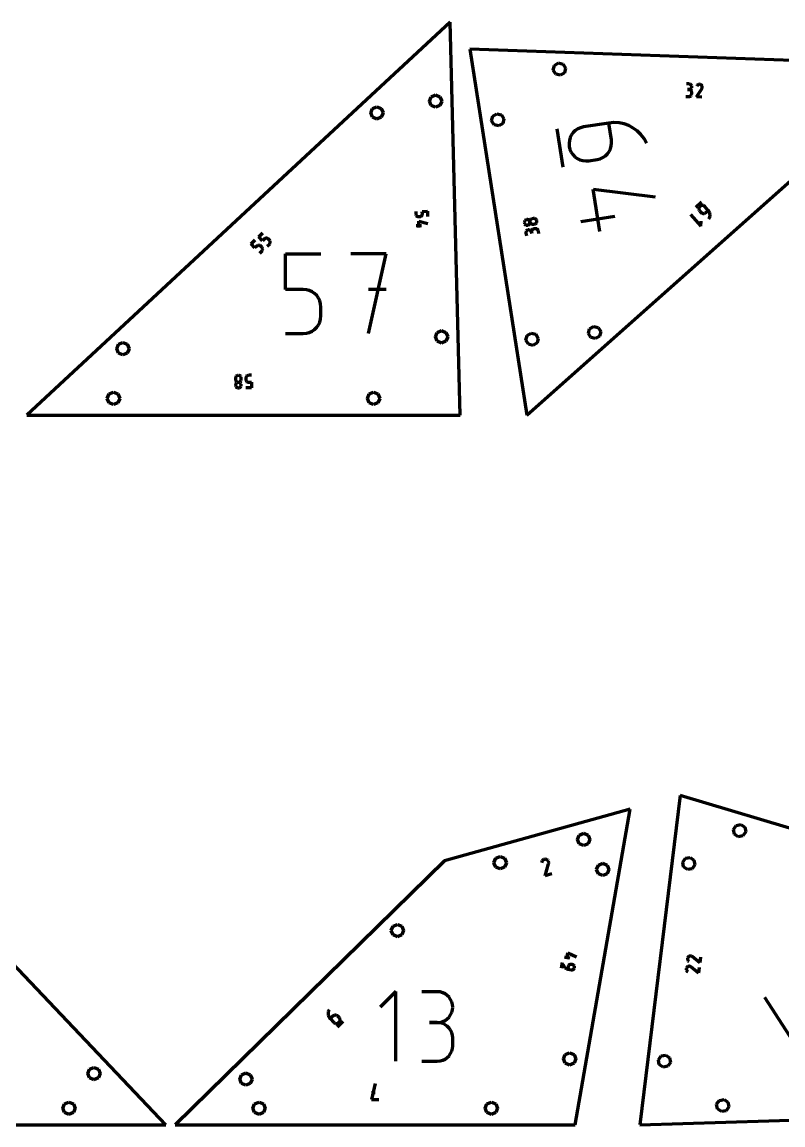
# Model space of a CAD drawing. Header units: inches. Extents: x -100 to 100, y -100 to -26.
# Drawn here: x -59.28 to -49.31, y -63.92 to -49.47 of the extents above; entities that cross this region are included whole.
import ezdxf

# ---------------------------------------------------------------- set-up
doc = ezdxf.new("R2010")
doc.units = ezdxf.units.IN
doc.header["$MEASUREMENT"] = 0
for name, color, linetype, lineweight in [('annotation', 7, 'Continuous', 0), ('boundary', 7, 'Continuous', 0), ('hole', 7, 'Continuous', 0)]:
    doc.layers.add(name, color=color, linetype=linetype, lineweight=lineweight)

msp = doc.modelspace()

# ---------------------------------------------------------------- linework, layer by layer
at = {"layer": 'annotation', "color": 1, "lineweight": 70}
for p, q in [((-50.541657, -50.282063), (-50.578546, -50.280776)), ((-50.535044, -50.28289), (-50.541657, -50.282063)), ((-50.528861, -50.284823), (-50.535044, -50.28289)), ((-50.523209, -50.287755), (-50.528861, -50.284823)), ((-50.518188, -50.291575), (-50.523209, -50.287755)), ((-50.41203, -50.28698), (-50.418161, -50.288397)), ((-50.405728, -50.286616), (-50.41203, -50.28698)), ((-50.399397, -50.287337), (-50.405728, -50.286616)), ((-50.39318, -50.289175), (-50.399397, -50.287337)), ((-50.544231, -50.355839), (-50.562701, -50.355195)), ((-50.562701, -50.355195), (-50.544231, -50.355839)), ((-50.544231, -50.355839), (-50.537576, -50.355475)), ((-50.537617, -50.356666), (-50.544231, -50.355839)), ((-50.544231, -50.355839), (-50.544231, -50.355839)), ((-50.531434, -50.3586), (-50.537617, -50.356666)), ((-50.537576, -50.355475), (-50.531273, -50.353976)), ((-50.525782, -50.361532), (-50.531434, -50.3586)), ((-50.531273, -50.353976), (-50.52543, -50.351442)), ((-50.520761, -50.365352), (-50.525782, -50.361532)), ((-50.52543, -50.351442), (-50.520155, -50.347976)), ((-50.516472, -50.369952), (-50.520761, -50.365352)), ((-50.520155, -50.347976), (-50.515555, -50.343677)), ((-50.51877, -50.435842), (-50.514953, -50.430826)), ((-50.513898, -50.296175), (-50.518188, -50.291575)), ((-50.513013, -50.375222), (-50.516472, -50.369952)), ((-50.515555, -50.343677), (-50.511737, -50.338648)), ((-50.514953, -50.430826), (-50.512026, -50.425185)), ((-50.51044, -50.301445), (-50.513898, -50.296175)), ((-50.510486, -50.381053), (-50.513013, -50.375222)), ((-50.512026, -50.425185), (-50.510096, -50.41902)), ((-50.511737, -50.338648), (-50.50881, -50.332989)), ((-50.508991, -50.387336), (-50.510486, -50.381053)), ((-50.507913, -50.307277), (-50.51044, -50.301445)), ((-50.510096, -50.41902), (-50.509272, -50.412433)), ((-50.509272, -50.412433), (-50.508628, -50.393962)), ((-50.508628, -50.393962), (-50.508991, -50.387336)), ((-50.50881, -50.332989), (-50.506879, -50.326801)), ((-50.508628, -50.393962), (-50.508628, -50.393962)), ((-50.506417, -50.31356), (-50.507913, -50.307277)), ((-50.506879, -50.326801), (-50.506054, -50.320186)), ((-50.506054, -50.320186), (-50.506417, -50.31356)), ((-50.506054, -50.320186), (-50.506054, -50.320186)), ((-50.448251, -50.451449), (-50.37625, -50.344079)), ((-50.438152, -50.303974), (-50.44332, -50.313098)), ((-50.434117, -50.298657), (-50.438152, -50.303974)), ((-50.429346, -50.294268), (-50.434117, -50.298657)), ((-50.423981, -50.290837), (-50.429346, -50.294268)), ((-50.418161, -50.288397), (-50.423981, -50.290837)), ((-50.387216, -50.292161), (-50.39318, -50.289175)), ((-50.38193, -50.296199), (-50.387216, -50.292161)), ((-50.387216, -50.292161), (-50.387216, -50.292161)), ((-50.377559, -50.300976), (-50.38193, -50.296199)), ((-50.374139, -50.306349), (-50.377559, -50.300976)), ((-50.37625, -50.344079), (-50.376165, -50.343981)), ((-50.37625, -50.344079), (-50.37625, -50.344079)), ((-50.376165, -50.343981), (-50.376083, -50.343882)), ((-50.376083, -50.343882), (-50.376005, -50.343781)), ((-50.376005, -50.343781), (-50.375928, -50.343678)), ((-50.375928, -50.343678), (-50.375853, -50.343571)), ((-50.375853, -50.343571), (-50.375779, -50.343459)), ((-50.375779, -50.343459), (-50.375706, -50.343343)), ((-50.375706, -50.343343), (-50.375632, -50.343221)), ((-50.375632, -50.343221), (-50.375559, -50.343091)), ((-50.375559, -50.343091), (-50.372533, -50.337146)), ((-50.375559, -50.343091), (-50.375559, -50.343091)), ((-50.371704, -50.312174), (-50.374139, -50.306349)), ((-50.372533, -50.337146), (-50.37067, -50.330938)), ((-50.370291, -50.31831), (-50.371704, -50.312174)), ((-50.37067, -50.330938), (-50.369935, -50.324612)), ((-50.369935, -50.324612), (-50.370291, -50.31831)), ((-50.584334, -50.446695), (-50.547445, -50.447982)), ((-50.547445, -50.447982), (-50.54079, -50.447618)), ((-50.547445, -50.447982), (-50.547445, -50.447982)), ((-50.54079, -50.447618), (-50.534488, -50.446121)), ((-50.534488, -50.446121), (-50.528645, -50.443591)), ((-50.528645, -50.443591), (-50.52337, -50.440131)), ((-50.52337, -50.440131), (-50.51877, -50.435842)), ((-50.374474, -50.454023), (-50.448251, -50.451449)), ((-51.965404, -50.855468), (-52.001273, -50.871618)), ((-51.926151, -50.84568), (-51.965404, -50.855468)), ((-51.594907, -50.793966), (-51.926151, -50.84568)), ((-51.926151, -50.84568), (-51.926151, -50.84568)), ((-51.52678, -50.78835), (-51.594907, -50.793966)), ((-51.560357, -51.015274), (-51.594907, -50.793966)), ((-51.459824, -50.792548), (-51.52678, -50.78835)), ((-51.394937, -50.80609), (-51.459824, -50.792548)), ((-51.333014, -50.828502), (-51.394937, -50.80609)), ((-51.27495, -50.859313), (-51.333014, -50.828502)), ((-51.221642, -50.898052), (-51.27495, -50.859313)), ((-52.276612, -50.872), (-52.198817, -51.370303)), ((-52.10032, -50.985256), (-52.111332, -51.022283)), ((-52.083279, -50.950947), (-52.10032, -50.985256)), ((-52.060738, -50.920086), (-52.083279, -50.950947)), ((-52.033227, -50.8934), (-52.060738, -50.920086)), ((-52.001273, -50.871618), (-52.033227, -50.8934)), ((-51.173984, -50.944245), (-51.221642, -50.898052)), ((-51.132873, -50.997422), (-51.173984, -50.944245)), ((-51.099204, -51.05711), (-51.132873, -50.997422)), ((-52.111332, -51.022283), (-52.115788, -51.0613)), ((-52.115788, -51.0613), (-52.113158, -51.101578)), ((-52.113158, -51.101578), (-52.113158, -51.101578)), ((-52.113158, -51.101578), (-52.103373, -51.140823)), ((-52.103373, -51.140823), (-52.08723, -51.176669)), ((-51.589981, -51.165996), (-51.573027, -51.131712)), ((-51.573027, -51.131712), (-51.562092, -51.094684)), ((-51.562092, -51.094684), (-51.557695, -51.055632)), ((-51.557695, -51.055632), (-51.560357, -51.015274)), ((-51.099204, -51.05711), (-51.099204, -51.05711)), ((-52.08723, -51.176669), (-52.065453, -51.20859)), ((-52.065453, -51.20859), (-52.038767, -51.236061)), ((-52.038767, -51.236061), (-52.007896, -51.258557)), ((-52.007896, -51.258557), (-51.973565, -51.275554)), ((-51.973565, -51.275554), (-51.936497, -51.286526)), ((-51.936497, -51.286526), (-51.897417, -51.290949)), ((-51.897417, -51.290949), (-51.857049, -51.288296)), ((-51.857049, -51.288296), (-51.746802, -51.271084)), ((-51.746802, -51.271084), (-51.707566, -51.261309)), ((-51.746802, -51.271084), (-51.746802, -51.271084)), ((-51.707566, -51.261309), (-51.671745, -51.245193)), ((-51.671745, -51.245193), (-51.639861, -51.223456)), ((-51.639861, -51.223456), (-51.612432, -51.196818)), ((-51.612432, -51.196818), (-51.589981, -51.165996)), ((-51.712312, -52.215388), (-51.798703, -51.662023)), ((-51.798703, -51.662023), (-50.989154, -51.762019)), ((-50.378818, -51.831935), (-50.454168, -51.898924)), ((-50.3862, -51.875978), (-50.393241, -51.879451)), ((-50.378784, -51.873824), (-50.3862, -51.875978)), ((-50.371173, -51.872977), (-50.378784, -51.873824)), ((-50.363546, -51.873427), (-50.371173, -51.872977)), ((-50.356084, -51.875165), (-50.363546, -51.873427)), ((-50.348965, -51.87818), (-50.356084, -51.875165)), ((-54.122329, -51.953761), (-54.121462, -51.98768)), ((-54.121462, -51.98768), (-54.121462, -51.98768)), ((-54.121462, -51.98768), (-54.120759, -51.993754)), ((-54.120759, -51.993754), (-54.119035, -51.999447)), ((-54.119035, -51.999447), (-54.116387, -52.004666)), ((-54.116387, -52.004666), (-54.112915, -52.009315)), ((-54.112915, -52.009315), (-54.108717, -52.013302)), ((-54.108717, -52.013302), (-54.103892, -52.016531)), ((-54.103892, -52.016531), (-54.098538, -52.018908)), ((-54.098538, -52.018908), (-54.092754, -52.02034)), ((-54.092754, -52.02034), (-54.086638, -52.020732)), ((-54.086638, -52.020732), (-54.069741, -52.0203)), ((-54.069741, -52.0203), (-54.063656, -52.019597)), ((-54.069741, -52.0203), (-54.069741, -52.0203)), ((-54.063656, -52.019597), (-54.05796, -52.017873)), ((-54.05796, -52.017873), (-54.052746, -52.015226)), ((-54.052746, -52.015226), (-54.048105, -52.011756)), ((-54.048105, -52.011756), (-54.044131, -52.007562)), ((-54.044131, -52.007562), (-54.040914, -52.002742)), ((-54.040914, -52.002742), (-54.038548, -51.997395)), ((-54.038548, -51.997395), (-54.037125, -51.991619)), ((-54.037602, -51.951596), (-53.969582, -51.949858)), ((-54.036736, -51.985515), (-54.037602, -51.951596)), ((-54.037125, -51.991619), (-54.036736, -51.985515)), ((-53.969582, -51.949858), (-53.967849, -52.017697)), ((-51.959766, -52.084105), (-51.51715, -52.015004)), ((-50.523212, -51.994032), (-50.389235, -52.144733)), ((-50.414286, -51.911305), (-50.414728, -51.918929)), ((-50.414728, -51.918929), (-50.413871, -51.926539)), ((-50.412555, -51.903847), (-50.414286, -51.911305)), ((-50.413871, -51.926539), (-50.411705, -51.933957)), ((-50.409545, -51.896733), (-50.412555, -51.903847)), ((-50.411705, -51.933957), (-50.40822, -51.941005)), ((-50.405266, -51.890141), (-50.409545, -51.896733)), ((-50.40822, -51.941005), (-50.403407, -51.947504)), ((-50.399727, -51.88425), (-50.405266, -51.890141)), ((-50.403407, -51.947504), (-50.388586, -51.964175)), ((-50.393241, -51.879451), (-50.399727, -51.88425)), ((-50.399727, -51.88425), (-50.399727, -51.88425)), ((-50.388586, -51.964175), (-50.388586, -51.964175)), ((-50.388586, -51.964175), (-50.382698, -51.969713)), ((-50.382698, -51.969713), (-50.376113, -51.973991)), ((-50.376113, -51.973991), (-50.36901, -51.977)), ((-50.36901, -51.977), (-50.361564, -51.978728)), ((-50.361564, -51.978728), (-50.353954, -51.979168)), ((-50.353954, -51.979168), (-50.346356, -51.978309)), ((-50.342369, -51.882462), (-50.348965, -51.87818)), ((-50.346356, -51.978309), (-50.338949, -51.976141)), ((-50.336477, -51.888002), (-50.342369, -51.882462)), ((-50.338949, -51.976141), (-50.331908, -51.972655)), ((-50.291947, -51.93809), (-50.336477, -51.888002)), ((-50.336477, -51.888002), (-50.336477, -51.888002)), ((-50.331908, -51.972655), (-50.325412, -51.967842)), ((-50.325412, -51.967842), (-50.291947, -51.93809)), ((-50.283632, -51.948935), (-50.291947, -51.93809)), ((-50.277094, -51.960645), (-50.283632, -51.948935)), ((-50.272351, -51.973018), (-50.277094, -51.960645)), ((-50.269419, -51.985852), (-50.272351, -51.973018)), ((-50.27167, -52.025108), (-50.269061, -52.012099)), ((-50.268316, -51.998946), (-50.269419, -51.985852)), ((-50.269061, -52.012099), (-50.268316, -51.998946)), ((-54.117615, -52.138269), (-54.049776, -52.136536)), ((-54.083008, -52.162825), (-54.085174, -52.078012)), ((-54.085174, -52.078012), (-53.96552, -52.108848)), ((-52.700849, -52.088536), (-52.701583, -52.094967)), ((-52.701583, -52.094967), (-52.70115, -52.101608)), ((-52.70115, -52.101608), (-52.70115, -52.101608)), ((-52.70115, -52.101608), (-52.699538, -52.108065)), ((-52.699036, -52.082433), (-52.700849, -52.088536)), ((-52.699538, -52.108065), (-52.696879, -52.113967)), ((-52.696231, -52.07678), (-52.699036, -52.082433)), ((-52.696879, -52.113967), (-52.693292, -52.119227)), ((-52.692523, -52.071695), (-52.696231, -52.07678)), ((-52.693292, -52.119227), (-52.688897, -52.123756)), ((-52.688, -52.0673), (-52.692523, -52.071695)), ((-52.688897, -52.123756), (-52.683815, -52.127468)), ((-52.68275, -52.063714), (-52.688, -52.0673)), ((-52.683815, -52.127468), (-52.678168, -52.130275)), ((-52.676861, -52.061057), (-52.68275, -52.063714)), ((-52.678168, -52.130275), (-52.672075, -52.132091)), ((-52.670422, -52.059449), (-52.676861, -52.061057)), ((-52.672075, -52.132091), (-52.665656, -52.132827)), ((-52.663769, -52.059013), (-52.670422, -52.059449)), ((-52.670422, -52.059449), (-52.670422, -52.059449)), ((-52.665656, -52.132827), (-52.659034, -52.132395)), ((-52.657326, -52.059746), (-52.663769, -52.059013)), ((-52.659034, -52.132395), (-52.652564, -52.130782)), ((-52.659034, -52.132395), (-52.659034, -52.132395)), ((-52.651215, -52.06156), (-52.657326, -52.059746)), ((-52.652564, -52.130782), (-52.646652, -52.128121)), ((-52.645554, -52.064366), (-52.651215, -52.06156)), ((-52.646652, -52.128121), (-52.641384, -52.12453)), ((-52.640464, -52.068078), (-52.645554, -52.064366)), ((-52.641384, -52.12453), (-52.636848, -52.120132)), ((-52.636064, -52.072607), (-52.640464, -52.068078)), ((-52.636848, -52.120132), (-52.633132, -52.115046)), ((-52.632474, -52.077865), (-52.636064, -52.072607)), ((-52.633132, -52.115046), (-52.630322, -52.109391)), ((-52.629814, -52.083766), (-52.632474, -52.077865)), ((-52.630322, -52.109391), (-52.628505, -52.103288)), ((-52.628203, -52.09022), (-52.629814, -52.083766)), ((-52.627903, -52.077147), (-52.628637, -52.083579)), ((-52.628637, -52.083579), (-52.628203, -52.09022)), ((-52.628505, -52.103288), (-52.62777, -52.096858)), ((-52.628203, -52.09022), (-52.628203, -52.09022)), ((-52.628203, -52.09022), (-52.626592, -52.096677)), ((-52.62777, -52.096858), (-52.628203, -52.09022)), ((-52.628203, -52.09022), (-52.628203, -52.09022)), ((-52.626088, -52.071045), (-52.627903, -52.077147)), ((-52.626592, -52.096677), (-52.623931, -52.102579)), ((-52.623279, -52.065391), (-52.626088, -52.071045)), ((-52.623931, -52.102579), (-52.620341, -52.107838)), ((-52.619564, -52.060305), (-52.623279, -52.065391)), ((-52.620341, -52.107838), (-52.615942, -52.112366)), ((-52.61503, -52.055908), (-52.619564, -52.060305)), ((-52.615942, -52.112366), (-52.610853, -52.116077)), ((-52.609764, -52.052319), (-52.61503, -52.055908)), ((-52.610853, -52.116077), (-52.605194, -52.118883)), ((-52.603852, -52.049659), (-52.609764, -52.052319)), ((-52.605194, -52.118883), (-52.599084, -52.120696)), ((-52.597383, -52.048046), (-52.603852, -52.049659)), ((-52.599084, -52.120696), (-52.592645, -52.121428)), ((-52.579213, -52.045209), (-52.597383, -52.048046)), ((-52.597383, -52.048046), (-52.597383, -52.048046)), ((-52.592645, -52.121428), (-52.585994, -52.120993)), ((-52.585994, -52.120993), (-52.567824, -52.118156)), ((-52.572563, -52.044774), (-52.579213, -52.045209)), ((-52.56613, -52.045509), (-52.572563, -52.044774)), ((-52.567824, -52.118156), (-52.561358, -52.116543)), ((-52.567824, -52.118156), (-52.567824, -52.118156)), ((-52.560033, -52.047324), (-52.56613, -52.045509)), ((-52.561358, -52.116543), (-52.555456, -52.113883)), ((-52.554388, -52.050133), (-52.560033, -52.047324)), ((-52.555456, -52.113883), (-52.550202, -52.110295)), ((-52.549315, -52.053848), (-52.554388, -52.050133)), ((-52.550202, -52.110295), (-52.545682, -52.105899)), ((-52.544931, -52.058379), (-52.549315, -52.053848)), ((-52.545682, -52.105899), (-52.541983, -52.100815)), ((-52.541355, -52.06364), (-52.544931, -52.058379)), ((-52.541983, -52.100815), (-52.539189, -52.095163)), ((-52.538704, -52.069542), (-52.541355, -52.06364)), ((-52.539189, -52.095163), (-52.537386, -52.089063)), ((-52.537097, -52.075996), (-52.538704, -52.069542)), ((-52.537386, -52.089063), (-52.53666, -52.082634)), ((-52.53666, -52.082634), (-52.537097, -52.075996)), ((-52.537097, -52.075996), (-52.537097, -52.075996)), ((-50.389235, -52.144733), (-50.385525, -52.081436)), ((-50.282553, -52.04989), (-50.276162, -52.037772)), ((-50.282553, -52.04989), (-50.282553, -52.04989)), ((-50.276162, -52.037772), (-50.27167, -52.025108)), ((-56.180631, -52.284131), (-56.126525, -52.233896)), ((-56.130262, -52.338382), (-56.180631, -52.284131)), ((-56.097948, -52.309189), (-56.103209, -52.313265)), ((-56.092211, -52.306194), (-56.097948, -52.309189)), ((-56.086146, -52.304277), (-56.092211, -52.306194)), ((-56.079898, -52.303433), (-56.086146, -52.304277)), ((-56.073615, -52.303657), (-56.079898, -52.303433)), ((-56.067444, -52.304947), (-56.073615, -52.303657)), ((-56.061532, -52.307297), (-56.067444, -52.304947)), ((-56.056027, -52.310703), (-56.061532, -52.307297)), ((-56.051074, -52.315162), (-56.056027, -52.310703)), ((-52.679858, -52.223061), (-52.680591, -52.229498)), ((-52.680591, -52.229498), (-52.680156, -52.23615)), ((-52.680156, -52.23615), (-52.674461, -52.272623)), ((-52.678044, -52.216956), (-52.679858, -52.223061)), ((-52.675239, -52.211304), (-52.678044, -52.216956)), ((-52.671531, -52.206223), (-52.675239, -52.211304)), ((-52.667007, -52.201833), (-52.671531, -52.206223)), ((-52.661756, -52.198251), (-52.667007, -52.201833)), ((-52.655867, -52.195597), (-52.661756, -52.198251)), ((-52.649428, -52.19399), (-52.655867, -52.195597)), ((-52.642775, -52.193553), (-52.649428, -52.19399)), ((-52.649428, -52.19399), (-52.649428, -52.19399)), ((-52.636333, -52.194282), (-52.642775, -52.193553)), ((-52.630223, -52.19609), (-52.636333, -52.194282)), ((-52.624563, -52.198891), (-52.630223, -52.19609)), ((-52.619473, -52.202598), (-52.624563, -52.198891)), ((-52.615074, -52.207125), (-52.619473, -52.202598)), ((-52.611483, -52.212386), (-52.615074, -52.207125)), ((-52.608822, -52.218294), (-52.611483, -52.212386)), ((-52.607209, -52.224761), (-52.608822, -52.218294)), ((-52.606911, -52.211672), (-52.607644, -52.21811)), ((-52.607644, -52.21811), (-52.607209, -52.224761)), ((-52.607209, -52.224761), (-52.604358, -52.243024)), ((-52.604358, -52.243024), (-52.607209, -52.224761)), ((-52.607209, -52.224761), (-52.607209, -52.224761)), ((-52.605098, -52.205568), (-52.606911, -52.211672)), ((-52.602293, -52.199916), (-52.605098, -52.205568)), ((-52.598584, -52.194835), (-52.602293, -52.199916)), ((-52.59406, -52.190444), (-52.598584, -52.194835)), ((-52.58881, -52.186862), (-52.59406, -52.190444)), ((-52.582921, -52.184209), (-52.58881, -52.186862)), ((-52.576481, -52.182602), (-52.582921, -52.184209)), ((-52.558219, -52.179751), (-52.576481, -52.182602)), ((-52.576481, -52.182602), (-52.576481, -52.182602)), ((-52.551594, -52.179318), (-52.558219, -52.179751)), ((-52.545174, -52.18005), (-52.551594, -52.179318)), ((-52.539081, -52.181861), (-52.545174, -52.18005)), ((-52.533435, -52.184664), (-52.539081, -52.181861)), ((-52.528355, -52.188373), (-52.533435, -52.184664)), ((-52.523962, -52.192901), (-52.528355, -52.188373)), ((-52.520375, -52.198162), (-52.523962, -52.192901)), ((-52.517715, -52.20407), (-52.520375, -52.198162)), ((-52.516103, -52.210538), (-52.517715, -52.20407)), ((-52.510409, -52.247011), (-52.516103, -52.210538)), ((-52.516103, -52.210538), (-52.516103, -52.210538)), ((-56.280421, -52.376781), (-56.226315, -52.326546)), ((-56.230052, -52.431032), (-56.280421, -52.376781)), ((-56.202999, -52.405914), (-56.230052, -52.431032)), ((-56.197739, -52.401839), (-56.202999, -52.405914)), ((-56.192002, -52.398844), (-56.197739, -52.401839)), ((-56.185936, -52.396927), (-56.192002, -52.398844)), ((-56.179688, -52.396083), (-56.185936, -52.396927)), ((-56.173406, -52.396307), (-56.179688, -52.396083)), ((-56.167235, -52.397597), (-56.173406, -52.396307)), ((-56.161323, -52.399947), (-56.167235, -52.397597)), ((-56.155817, -52.403353), (-56.161323, -52.399947)), ((-56.150865, -52.407812), (-56.155817, -52.403353)), ((-56.138352, -52.421289), (-56.150865, -52.407812)), ((-56.150865, -52.407812), (-56.150865, -52.407812)), ((-56.134271, -52.426561), (-56.138352, -52.421289)), ((-56.131276, -52.432311), (-56.134271, -52.426561)), ((-56.129363, -52.438391), (-56.131276, -52.432311)), ((-56.103209, -52.313265), (-56.130262, -52.338382)), ((-56.130052, -52.457125), (-56.128757, -52.450946)), ((-56.128526, -52.444652), (-56.129363, -52.438391)), ((-56.128757, -52.450946), (-56.128526, -52.444652)), ((-56.067522, -52.405957), (-56.040469, -52.38084)), ((-56.038562, -52.328639), (-56.051074, -52.315162)), ((-56.051074, -52.315162), (-56.051074, -52.315162)), ((-56.040469, -52.38084), (-56.036019, -52.375895)), ((-56.040469, -52.38084), (-56.040469, -52.38084)), ((-56.03448, -52.333911), (-56.038562, -52.328639)), ((-56.036019, -52.375895), (-56.032615, -52.370391)), ((-56.031486, -52.339661), (-56.03448, -52.333911)), ((-56.032615, -52.370391), (-56.030262, -52.364475)), ((-56.029573, -52.345741), (-56.031486, -52.339661)), ((-56.030262, -52.364475), (-56.028967, -52.358296)), ((-56.028735, -52.352002), (-56.029573, -52.345741)), ((-56.028967, -52.358296), (-56.028735, -52.352002)), ((-56.167313, -52.498607), (-56.14026, -52.47349)), ((-56.14026, -52.47349), (-56.13581, -52.468545)), ((-56.14026, -52.47349), (-56.14026, -52.47349)), ((-56.13581, -52.468545), (-56.132405, -52.463041)), ((-56.132405, -52.463041), (-56.130052, -52.457125)), ((-55.829793, -52.97393), (-55.829793, -52.509304)), ((-55.829793, -52.509304), (-55.366411, -52.509304)), ((-54.511212, -52.509304), (-54.975183, -52.509304)), ((-54.743165, -53.552666), (-54.511212, -52.509304)), ((-55.598102, -52.97393), (-55.829793, -52.97393)), ((-55.556501, -52.977648), (-55.598102, -52.97393)), ((-55.517328, -52.988373), (-55.556501, -52.977648)), ((-55.48124, -53.005458), (-55.517328, -52.988373)), ((-55.448898, -53.028255), (-55.48124, -53.005458)), ((-55.420959, -53.056118), (-55.448898, -53.028255)), ((-54.511212, -52.97393), (-54.743165, -52.97393)), ((-55.398082, -53.0884), (-55.420959, -53.056118)), ((-55.380926, -53.124454), (-55.398082, -53.0884)), ((-55.37015, -53.163635), (-55.380926, -53.124454)), ((-55.366411, -53.205294), (-55.37015, -53.163635)), ((-55.370152, -53.362393), (-55.366411, -53.320714)), ((-55.366411, -53.320714), (-55.366411, -53.205294)), ((-55.366411, -53.205294), (-55.366411, -53.205294)), ((-55.420981, -53.470135), (-55.398097, -53.43776)), ((-55.398097, -53.43776), (-55.380934, -53.401627)), ((-55.380934, -53.401627), (-55.370152, -53.362393)), ((-55.829793, -53.552666), (-55.598102, -53.552666)), ((-55.598102, -53.552666), (-55.556518, -53.548928)), ((-55.598102, -53.552666), (-55.598102, -53.552666)), ((-55.556518, -53.548928), (-55.517354, -53.538149)), ((-55.517354, -53.538149), (-55.481269, -53.520986)), ((-55.481269, -53.520986), (-55.448925, -53.498096)), ((-55.448925, -53.498096), (-55.420981, -53.470135)), ((-56.483183, -54.129684), (-56.483779, -54.136322)), ((-56.483779, -54.136322), (-56.483779, -54.154712)), ((-56.483779, -54.154712), (-56.483779, -54.154712)), ((-56.483779, -54.154712), (-56.483184, -54.161353)), ((-56.483184, -54.161353), (-56.481467, -54.167604)), ((-56.481465, -54.123442), (-56.483183, -54.129684)), ((-56.481467, -54.167604), (-56.478733, -54.173361)), ((-56.478731, -54.117697), (-56.481465, -54.123442)), ((-56.478733, -54.173361), (-56.475088, -54.178519)), ((-56.475085, -54.112554), (-56.478731, -54.117697)), ((-56.475088, -54.178519), (-56.470637, -54.182974)), ((-56.470633, -54.108115), (-56.475085, -54.112554)), ((-56.470637, -54.182974), (-56.465484, -54.186621)), ((-56.465479, -54.104482), (-56.470633, -54.108115)), ((-56.465484, -54.186621), (-56.459734, -54.189356)), ((-56.45973, -54.10176), (-56.465479, -54.104482)), ((-56.459734, -54.189356), (-56.453492, -54.191073)), ((-56.45349, -54.100051), (-56.45973, -54.10176)), ((-56.446864, -54.099459), (-56.45349, -54.100051)), ((-56.440239, -54.100051), (-56.446864, -54.099459)), ((-56.446864, -54.099459), (-56.446864, -54.099459)), ((-56.433999, -54.10176), (-56.440239, -54.100051)), ((-56.440236, -54.191073), (-56.433994, -54.189354)), ((-56.428249, -54.104482), (-56.433999, -54.10176)), ((-56.433994, -54.189354), (-56.428245, -54.186619)), ((-56.423096, -54.108115), (-56.428249, -54.104482)), ((-56.428245, -54.186619), (-56.423092, -54.182971)), ((-56.418643, -54.112554), (-56.423096, -54.108115)), ((-56.423092, -54.182971), (-56.41864, -54.178515)), ((-56.414997, -54.117697), (-56.418643, -54.112554)), ((-56.41864, -54.178515), (-56.414995, -54.173356)), ((-56.412263, -54.123442), (-56.414997, -54.117697)), ((-56.414995, -54.173356), (-56.412262, -54.167599)), ((-56.410545, -54.129684), (-56.412263, -54.123442)), ((-56.412262, -54.167599), (-56.410545, -54.16135)), ((-56.409949, -54.136322), (-56.410545, -54.129684)), ((-56.410545, -54.16135), (-56.409949, -54.154712)), ((-56.409949, -54.136322), (-56.409949, -54.136322)), ((-56.409949, -54.154712), (-56.409949, -54.136322)), ((-56.347014, -54.12978), (-56.34761, -54.136421)), ((-56.34761, -54.136421), (-56.34761, -54.154811)), ((-56.34761, -54.154811), (-56.34761, -54.154811)), ((-56.34761, -54.154811), (-56.347014, -54.161448)), ((-56.345296, -54.123529), (-56.347014, -54.12978)), ((-56.347014, -54.161448), (-56.345297, -54.167691)), ((-56.345297, -54.167691), (-56.342564, -54.173435)), ((-56.342561, -54.117772), (-56.345296, -54.123529)), ((-56.342564, -54.173435), (-56.338919, -54.178579)), ((-56.338915, -54.112614), (-56.342561, -54.117772)), ((-56.338919, -54.178579), (-56.334467, -54.183018)), ((-56.334463, -54.108159), (-56.338915, -54.112614)), ((-56.334467, -54.183018), (-56.329314, -54.186651)), ((-56.329309, -54.104512), (-56.334463, -54.108159)), ((-56.329314, -54.186651), (-56.323564, -54.189373)), ((-56.32356, -54.101777), (-56.329309, -54.104512)), ((-56.323564, -54.189373), (-56.317323, -54.191081)), ((-56.31732, -54.10006), (-56.32356, -54.101777)), ((-56.310695, -54.099464), (-56.31732, -54.10006)), ((-56.273779, -54.099464), (-56.310695, -54.099464)), ((-56.310695, -54.099464), (-56.310695, -54.099464)), ((-56.483183, -54.221995), (-56.483779, -54.228636)), ((-56.483779, -54.228636), (-56.483779, -54.228636)), ((-56.483779, -54.228636), (-56.483184, -54.235246)), ((-56.483184, -54.235246), (-56.481467, -54.241474)), ((-56.481465, -54.215743), (-56.483183, -54.221995)), ((-56.481467, -54.241474), (-56.478733, -54.247214)), ((-56.478731, -54.209984), (-56.481465, -54.215743)), ((-56.478733, -54.247214), (-56.475088, -54.252361)), ((-56.475085, -54.204824), (-56.478731, -54.209984)), ((-56.475088, -54.252361), (-56.470637, -54.256809)), ((-56.470633, -54.200368), (-56.475085, -54.204824)), ((-56.470637, -54.256809), (-56.465484, -54.260453)), ((-56.465479, -54.196719), (-56.470633, -54.200368)), ((-56.465484, -54.260453), (-56.459734, -54.263186)), ((-56.45973, -54.193983), (-56.465479, -54.196719)), ((-56.459734, -54.263186), (-56.453492, -54.264903)), ((-56.45349, -54.192265), (-56.45973, -54.193983)), ((-56.453492, -54.191073), (-56.446864, -54.191669)), ((-56.453492, -54.264903), (-56.446864, -54.265499)), ((-56.446864, -54.191669), (-56.45349, -54.192265)), ((-56.446864, -54.191669), (-56.440236, -54.191073)), ((-56.446864, -54.191669), (-56.446864, -54.191669)), ((-56.440239, -54.192265), (-56.446864, -54.191669)), ((-56.446864, -54.191669), (-56.446864, -54.191669)), ((-56.446864, -54.265499), (-56.440236, -54.264903)), ((-56.446864, -54.265499), (-56.446864, -54.265499)), ((-56.433999, -54.193983), (-56.440239, -54.192265)), ((-56.440236, -54.264903), (-56.433994, -54.263186)), ((-56.428249, -54.196719), (-56.433999, -54.193983)), ((-56.433994, -54.263186), (-56.428245, -54.260453)), ((-56.423096, -54.200368), (-56.428249, -54.196719)), ((-56.428245, -54.260453), (-56.423092, -54.256809)), ((-56.418643, -54.204824), (-56.423096, -54.200368)), ((-56.423092, -54.256809), (-56.41864, -54.252361)), ((-56.414997, -54.209984), (-56.418643, -54.204824)), ((-56.41864, -54.252361), (-56.414995, -54.247214)), ((-56.412263, -54.215743), (-56.414997, -54.209984)), ((-56.414995, -54.247214), (-56.412262, -54.241474)), ((-56.410545, -54.221995), (-56.412263, -54.215743)), ((-56.412262, -54.241474), (-56.410545, -54.235246)), ((-56.409949, -54.228636), (-56.410545, -54.221995)), ((-56.410545, -54.235246), (-56.409949, -54.228636)), ((-56.409949, -54.228636), (-56.409949, -54.228636)), ((-56.273779, -54.265702), (-56.34761, -54.265702)), ((-56.317323, -54.191081), (-56.310695, -54.191674)), ((-56.310695, -54.191674), (-56.273779, -54.191674)), ((-56.273779, -54.191674), (-56.273779, -54.265702)), ((-52.472993, -60.475909), (-52.475735, -60.48887)), ((-52.470164, -60.467966), (-52.472993, -60.475909)), ((-52.466094, -60.460858), (-52.470164, -60.467966)), ((-52.460941, -60.454678), (-52.466094, -60.460858)), ((-52.454864, -60.449518), (-52.460941, -60.454678)), ((-52.448021, -60.44547), (-52.454864, -60.449518)), ((-52.44057, -60.442626), (-52.448021, -60.44547)), ((-52.432671, -60.441078), (-52.44057, -60.442626)), ((-52.424481, -60.440917), (-52.432671, -60.441078)), ((-52.428859, -60.657375), (-52.383133, -60.500578)), ((-52.416159, -60.442237), (-52.424481, -60.440917)), ((-52.408251, -60.445083), (-52.416159, -60.442237)), ((-52.416159, -60.442237), (-52.416159, -60.442237)), ((-52.401163, -60.449167), (-52.408251, -60.445083)), ((-52.394993, -60.454332), (-52.401163, -60.449167)), ((-52.389837, -60.460419), (-52.394993, -60.454332)), ((-52.385793, -60.467269), (-52.389837, -60.460419)), ((-52.382958, -60.474723), (-52.385793, -60.467269)), ((-52.383133, -60.500578), (-52.383068, -60.500428)), ((-52.383133, -60.500578), (-52.383133, -60.500578)), ((-52.383068, -60.500428), (-52.383007, -60.500278)), ((-52.383007, -60.500278), (-52.382951, -60.500126)), ((-52.381429, -60.482623), (-52.382958, -60.474723)), ((-52.382951, -60.500126), (-52.382898, -60.499972)), ((-52.382898, -60.499972), (-52.382848, -60.499815)), ((-52.382848, -60.499815), (-52.382802, -60.499653)), ((-52.382802, -60.499653), (-52.382758, -60.499484)), ((-52.382758, -60.499484), (-52.382716, -60.499309)), ((-52.382716, -60.499309), (-52.382677, -60.499125)), ((-52.382677, -60.499125), (-52.381303, -60.49081)), ((-52.382677, -60.499125), (-52.382677, -60.499125)), ((-52.381303, -60.49081), (-52.381429, -60.482623)), ((-52.339024, -60.632311), (-52.428859, -60.657375)), ((-52.14482, -61.750078), (-52.130233, -61.666501)), ((-52.130233, -61.666501), (-52.019, -61.720309)), ((-52.206219, -61.793213), (-52.219355, -61.868474)), ((-52.191048, -61.817372), (-52.191048, -61.817372)), ((-52.191048, -61.817372), (-52.189154, -61.827552)), ((-52.189154, -61.827552), (-52.185871, -61.837166)), ((-52.185871, -61.837166), (-52.181304, -61.846102)), ((-52.181304, -61.846102), (-52.175562, -61.854247)), ((-52.173911, -61.719185), (-52.107061, -61.730853)), ((-52.127117, -61.845766), (-52.132951, -61.879191)), ((-52.12553, -61.839861), (-52.127117, -61.845766)), ((-52.122989, -61.834483), (-52.12553, -61.839861)), ((-52.119605, -61.829709), (-52.122989, -61.834483)), ((-52.115488, -61.825619), (-52.119605, -61.829709)), ((-52.110751, -61.822292), (-52.115488, -61.825619)), ((-52.105504, -61.819806), (-52.110751, -61.822292)), ((-52.099859, -61.818239), (-52.105504, -61.819806)), ((-52.093927, -61.817672), (-52.099859, -61.818239)), ((-52.08782, -61.818182), (-52.093927, -61.817672)), ((-52.071084, -61.821103), (-52.08782, -61.818182)), ((-52.08782, -61.818182), (-52.08782, -61.818182)), ((-52.065165, -61.822692), (-52.071084, -61.821103)), ((-52.059775, -61.825235), (-52.065165, -61.822692)), ((-52.054994, -61.828621), (-52.059775, -61.825235)), ((-52.050898, -61.832738), (-52.054994, -61.828621)), ((-52.047566, -61.837474), (-52.050898, -61.832738)), ((-52.045077, -61.842717), (-52.047566, -61.837474)), ((-52.043508, -61.848355), (-52.045077, -61.842717)), ((-52.042938, -61.854276), (-52.043508, -61.848355)), ((-50.563717, -61.740189), (-50.563906, -61.746497)), ((-50.563906, -61.746497), (-50.56303, -61.752728)), ((-50.562445, -61.733946), (-50.563717, -61.740189)), ((-50.557935, -61.845593), (-50.563586, -61.848529)), ((-50.56303, -61.752728), (-50.561109, -61.758738)), ((-50.56007, -61.727914), (-50.562445, -61.733946)), ((-50.561109, -61.758738), (-50.558162, -61.764383)), ((-50.556574, -61.722235), (-50.56007, -61.727914)), ((-50.558162, -61.764383), (-50.554207, -61.769519)), ((-50.551919, -61.843677), (-50.557935, -61.845593)), ((-50.55209, -61.717323), (-50.556574, -61.722235)), ((-50.556574, -61.722235), (-50.556574, -61.722235)), ((-50.554207, -61.769519), (-50.549264, -61.774003)), ((-50.546949, -61.713387), (-50.55209, -61.717323)), ((-50.545685, -61.842807), (-50.551919, -61.843677)), ((-50.549264, -61.774003), (-50.540629, -61.779949)), ((-50.541299, -61.710451), (-50.546949, -61.713387)), ((-50.539376, -61.843003), (-50.545685, -61.842807)), ((-50.535283, -61.708535), (-50.541299, -61.710451)), ((-50.533139, -61.844289), (-50.539376, -61.843003)), ((-50.529048, -61.707665), (-50.535283, -61.708535)), ((-50.527119, -61.846688), (-50.533139, -61.844289)), ((-50.522739, -61.707861), (-50.529048, -61.707665)), ((-50.521462, -61.850222), (-50.527119, -61.846688)), ((-50.516502, -61.709147), (-50.522739, -61.707861)), ((-50.510483, -61.711546), (-50.516502, -61.709147)), ((-50.504825, -61.71508), (-50.510483, -61.711546)), ((-50.504703, -61.715164), (-50.504825, -61.71508)), ((-50.504825, -61.71508), (-50.504825, -61.71508)), ((-50.504588, -61.715248), (-50.504703, -61.715164)), ((-50.504478, -61.715331), (-50.504588, -61.715248)), ((-50.504374, -61.715415), (-50.504478, -61.715331)), ((-50.504274, -61.715499), (-50.504374, -61.715415)), ((-50.504177, -61.715584), (-50.504274, -61.715499)), ((-50.504084, -61.715672), (-50.504177, -61.715584)), ((-50.503992, -61.715762), (-50.504084, -61.715672)), ((-50.503902, -61.715855), (-50.503992, -61.715762)), ((-50.403256, -61.796965), (-50.503902, -61.715855)), ((-50.503902, -61.715855), (-50.503902, -61.715855)), ((-50.394238, -61.723705), (-50.403256, -61.796965)), ((-52.175562, -61.854247), (-52.168751, -61.861489)), ((-52.168751, -61.861489), (-52.160977, -61.867717)), ((-52.160977, -61.867717), (-52.152348, -61.872818)), ((-52.152348, -61.872818), (-52.14297, -61.87668)), ((-52.14297, -61.87668), (-52.132951, -61.879191)), ((-52.132951, -61.879191), (-52.082752, -61.887953)), ((-52.082752, -61.887953), (-52.082752, -61.887953)), ((-52.082752, -61.887953), (-52.076644, -61.888464)), ((-52.076644, -61.888464), (-52.070713, -61.887901)), ((-52.070713, -61.887901), (-52.065067, -61.88634)), ((-52.065067, -61.88634), (-52.05982, -61.883859)), ((-52.05982, -61.883859), (-52.055082, -61.880536)), ((-52.055082, -61.880536), (-52.050964, -61.876448)), ((-52.050964, -61.876448), (-52.047578, -61.871672)), ((-52.047578, -61.871672), (-52.045034, -61.866287)), ((-52.045034, -61.866287), (-52.043445, -61.86037)), ((-52.043445, -61.86037), (-52.042938, -61.854276)), ((-52.043445, -61.86037), (-52.043445, -61.86037)), ((-50.580354, -61.875331), (-50.580542, -61.881639)), ((-50.580542, -61.881639), (-50.579667, -61.88787)), ((-50.579082, -61.869088), (-50.580354, -61.875331)), ((-50.579667, -61.88787), (-50.577746, -61.89388)), ((-50.576707, -61.863056), (-50.579082, -61.869088)), ((-50.577746, -61.89388), (-50.574798, -61.899525)), ((-50.573211, -61.857377), (-50.576707, -61.863056)), ((-50.574798, -61.899525), (-50.570843, -61.904661)), ((-50.568726, -61.852465), (-50.573211, -61.857377)), ((-50.573211, -61.857377), (-50.573211, -61.857377)), ((-50.570843, -61.904661), (-50.5659, -61.909145)), ((-50.563586, -61.848529), (-50.568726, -61.852465)), ((-50.5659, -61.909145), (-50.557265, -61.915091)), ((-50.521339, -61.850307), (-50.521462, -61.850222)), ((-50.521462, -61.850222), (-50.521462, -61.850222)), ((-50.521224, -61.85039), (-50.521339, -61.850307)), ((-50.521114, -61.850473), (-50.521224, -61.85039)), ((-50.52101, -61.850557), (-50.521114, -61.850473)), ((-50.52091, -61.850641), (-50.52101, -61.850557)), ((-50.520814, -61.850726), (-50.52091, -61.850641)), ((-50.52072, -61.850814), (-50.520814, -61.850726)), ((-50.520629, -61.850904), (-50.52072, -61.850814)), ((-50.520539, -61.850997), (-50.520629, -61.850904)), ((-50.419893, -61.932107), (-50.520539, -61.850997)), ((-50.520539, -61.850997), (-50.520539, -61.850997)), ((-50.410874, -61.858847), (-50.419893, -61.932107)), ((-54.385503, -62.175318), (-54.588074, -62.377946)), ((-54.385503, -63.086516), (-54.385503, -62.175318)), ((-53.84149, -62.176375), (-54.043833, -62.176375)), ((-53.805099, -62.179642), (-53.84149, -62.176375)), ((-53.770855, -62.189055), (-53.805099, -62.179642)), ((-53.73933, -62.204037), (-53.770855, -62.189055)), ((-53.711092, -62.224007), (-53.73933, -62.204037)), ((-53.686711, -62.248388), (-53.711092, -62.224007)), ((-53.666756, -62.276599), (-53.686711, -62.248388)), ((-53.651798, -62.308063), (-53.666756, -62.276599)), ((-49.553535, -62.249255), (-48.99492, -63.110836)), ((-55.265455, -62.425479), (-55.26948, -62.438881)), ((-55.259425, -62.412548), (-55.265455, -62.425479)), ((-55.259425, -62.412548), (-55.259425, -62.412548)), ((-53.642405, -62.342201), (-53.651798, -62.308063)), ((-53.651798, -62.449103), (-53.642405, -62.414834)), ((-53.639148, -62.378432), (-53.642405, -62.342201)), ((-53.642405, -62.414834), (-53.639148, -62.378432)), ((-53.639148, -62.378432), (-53.639148, -62.378432)), ((-55.27153, -62.452546), (-55.271634, -62.466265)), ((-55.271634, -62.466265), (-55.269819, -62.479829)), ((-55.26948, -62.438881), (-55.27153, -62.452546)), ((-55.269819, -62.479829), (-55.266114, -62.49303)), ((-55.266114, -62.49303), (-55.260548, -62.505658)), ((-55.260548, -62.505658), (-55.25315, -62.517504)), ((-55.25315, -62.517504), (-55.243947, -62.528361)), ((-55.210656, -62.495706), (-55.243947, -62.528361)), ((-55.243947, -62.528361), (-55.195071, -62.578189)), ((-55.204145, -62.490367), (-55.210656, -62.495706)), ((-55.196999, -62.486382), (-55.204145, -62.490367)), ((-55.189404, -62.483749), (-55.196999, -62.486382)), ((-55.181545, -62.482467), (-55.189404, -62.483749)), ((-55.173607, -62.482536), (-55.181545, -62.482467)), ((-55.165774, -62.483954), (-55.173607, -62.482536)), ((-55.158231, -62.486721), (-55.165774, -62.483954)), ((-55.151164, -62.490835), (-55.158231, -62.486721)), ((-55.144756, -62.496295), (-55.151164, -62.490835)), ((-55.148167, -62.634348), (-55.073208, -62.560821)), ((-55.128489, -62.512879), (-55.144756, -62.496295)), ((-55.144756, -62.496295), (-55.144756, -62.496295)), ((-55.12315, -62.519394), (-55.128489, -62.512879)), ((-55.123628, -62.572453), (-55.119513, -62.565378)), ((-55.119166, -62.526547), (-55.12315, -62.519394)), ((-55.119513, -62.565378), (-55.116745, -62.557824)), ((-55.116535, -62.534153), (-55.119166, -62.526547)), ((-55.116745, -62.557824), (-55.115325, -62.549978)), ((-55.115255, -62.542025), (-55.116535, -62.534153)), ((-55.115325, -62.549978), (-55.115255, -62.542025)), ((-53.805099, -62.577793), (-53.770855, -62.568374)), ((-53.770855, -62.568374), (-53.73933, -62.553378)), ((-53.73933, -62.553378), (-53.711092, -62.533378)), ((-53.711092, -62.533378), (-53.686711, -62.50895)), ((-53.686711, -62.50895), (-53.666756, -62.480667)), ((-53.666756, -62.480667), (-53.651798, -62.449103)), ((-55.195071, -62.578189), (-55.195071, -62.578189)), ((-55.195071, -62.578189), (-55.188659, -62.583651)), ((-55.188659, -62.583651), (-55.18158, -62.587769)), ((-55.18158, -62.587769), (-55.174022, -62.590541)), ((-55.174022, -62.590541), (-55.166171, -62.591968)), ((-55.166171, -62.591968), (-55.158215, -62.592047)), ((-55.158215, -62.592047), (-55.150341, -62.590778)), ((-55.150341, -62.590778), (-55.142737, -62.588158)), ((-55.142737, -62.588158), (-55.13559, -62.584187)), ((-55.13559, -62.584187), (-55.129088, -62.578863)), ((-55.129088, -62.578863), (-55.123628, -62.572453)), ((-55.129088, -62.578863), (-55.129088, -62.578863)), ((-53.84149, -62.58106), (-53.942804, -62.58106)), ((-53.942804, -62.58106), (-53.84149, -62.58106)), ((-53.84149, -62.58106), (-53.805099, -62.577793)), ((-53.805099, -62.584326), (-53.84149, -62.58106)), ((-53.84149, -62.58106), (-53.84149, -62.58106)), ((-53.770855, -62.59374), (-53.805099, -62.584326)), ((-53.73933, -62.608721), (-53.770855, -62.59374)), ((-53.711092, -62.628692), (-53.73933, -62.608721)), ((-53.686711, -62.653072), (-53.711092, -62.628692)), ((-53.666756, -62.681284), (-53.686711, -62.653072)), ((-53.651798, -62.712748), (-53.666756, -62.681284)), ((-53.642405, -62.746885), (-53.651798, -62.712748)), ((-53.639148, -62.783117), (-53.642405, -62.746885)), ((-53.639148, -62.884431), (-53.639148, -62.783117)), ((-53.639148, -62.783117), (-53.639148, -62.783117)), ((-53.686711, -63.014498), (-53.666756, -62.986289)), ((-53.666756, -62.986289), (-53.651798, -62.954822)), ((-53.651798, -62.954822), (-53.642405, -62.920677)), ((-53.642405, -62.920677), (-53.639148, -62.884431)), ((-54.043833, -63.086487), (-53.84149, -63.086487)), ((-53.84149, -63.086487), (-53.805099, -63.083223)), ((-53.84149, -63.086487), (-53.84149, -63.086487)), ((-53.805099, -63.083223), (-53.770855, -63.073814)), ((-53.770855, -63.073814), (-53.73933, -63.058839)), ((-53.73933, -63.058839), (-53.711092, -63.038874)), ((-53.711092, -63.038874), (-53.686711, -63.014498)), ((-54.65473, -63.379237), (-54.701416, -63.589237)), ((-54.701416, -63.495721), (-54.65473, -63.495721)), ((-54.701416, -63.589237), (-54.608032, -63.589237))]:
    msp.add_line(p, q, dxfattribs=at)
at = {"layer": 'boundary', "color": 5, "lineweight": 70}
for p, q in [((-53.671694, -49.471156), (-59.217463, -54.620083)), ((-53.540137, -54.620083), (-53.671694, -49.471156)), ((-47.507316, -50.033116), (-53.415137, -49.827022)), ((-53.415137, -49.827022), (-52.666845, -54.620083)), ((-52.666845, -54.620083), (-47.507316, -50.033116)), ((-59.217463, -54.620083), (-53.540137, -54.620083)), ((-50.658173, -59.606819), (-51.189352, -63.921737)), ((-46.461983, -60.856696), (-50.658173, -59.606819)), ((-57.397852, -63.921737), (-61.307226, -59.804842)), ((-51.314352, -59.783207), (-53.745059, -60.461374)), ((-52.036661, -63.921737), (-51.314352, -59.783207)), ((-53.745059, -60.461374), (-57.272852, -63.921737)), ((-51.189352, -63.921737), (-45.720813, -63.743306)), ((-63.73587, -63.921737), (-57.397852, -63.921737)), ((-57.272852, -63.921737), (-52.036661, -63.921737))]:
    msp.add_line(p, q, dxfattribs=at)
at = {"layer": 'hole', "color": 5, "lineweight": 70}
for p, q in [((-52.321407, -50.09938), (-52.306769, -50.038997)), ((-52.289061, -50.152428), (-52.321407, -50.09938)), ((-52.306769, -50.038997), (-52.253721, -50.00665)), ((-52.253721, -50.00665), (-52.193338, -50.021288)), ((-52.17563, -50.134719), (-52.228677, -50.167066)), ((-52.193338, -50.021288), (-52.160992, -50.074336)), ((-52.160992, -50.074336), (-52.17563, -50.134719)), ((-52.228677, -50.167066), (-52.289061, -50.152428)), ((-53.921464, -50.449126), (-53.864061, -50.425349)), ((-53.864061, -50.425349), (-53.806659, -50.449126)), ((-53.945241, -50.506529), (-53.921464, -50.449126)), ((-53.921464, -50.563931), (-53.945241, -50.506529)), ((-53.864061, -50.587708), (-53.921464, -50.563931)), ((-53.806659, -50.563931), (-53.864061, -50.587708)), ((-53.806659, -50.449126), (-53.782882, -50.506529)), ((-53.782882, -50.506529), (-53.806659, -50.563931)), ((-54.71319, -50.66125), (-54.689413, -50.603848)), ((-54.689413, -50.718653), (-54.71319, -50.66125)), ((-54.689413, -50.603848), (-54.63201, -50.580071)), ((-54.63201, -50.74243), (-54.689413, -50.718653)), ((-54.63201, -50.580071), (-54.574608, -50.603848)), ((-54.574608, -50.718653), (-54.63201, -50.74243)), ((-54.574608, -50.603848), (-54.550831, -50.66125)), ((-54.550831, -50.66125), (-54.574608, -50.718653)), ((-53.129555, -50.764414), (-53.114917, -50.704031)), ((-53.114917, -50.704031), (-53.061869, -50.671684)), ((-53.061869, -50.671684), (-53.001486, -50.686322)), ((-53.001486, -50.686322), (-52.969139, -50.73937)), ((-53.097208, -50.817462), (-53.129555, -50.764414)), ((-53.036825, -50.8321), (-53.097208, -50.817462)), ((-52.983777, -50.799753), (-53.036825, -50.8321)), ((-52.969139, -50.73937), (-52.983777, -50.799753)), ((-51.845851, -53.491344), (-51.792803, -53.458997)), ((-51.792803, -53.458997), (-51.73242, -53.473635)), ((-53.866307, -53.595885), (-53.84253, -53.538483)), ((-53.84253, -53.653288), (-53.866307, -53.595885)), ((-53.84253, -53.538483), (-53.785127, -53.514706)), ((-53.785127, -53.514706), (-53.727725, -53.538483)), ((-53.727725, -53.538483), (-53.703948, -53.595885)), ((-53.703948, -53.595885), (-53.727725, -53.653288)), ((-52.680579, -53.640251), (-52.665941, -53.579867)), ((-52.665941, -53.579867), (-52.612894, -53.547521)), ((-52.612894, -53.547521), (-52.55251, -53.562159)), ((-52.55251, -53.562159), (-52.520164, -53.615207)), ((-51.860489, -53.551727), (-51.845851, -53.491344)), ((-51.828142, -53.604775), (-51.860489, -53.551727)), ((-51.767759, -53.619413), (-51.828142, -53.604775)), ((-51.714711, -53.587066), (-51.767759, -53.619413)), ((-51.73242, -53.473635), (-51.700074, -53.526683)), ((-51.700074, -53.526683), (-51.714711, -53.587066)), ((-58.040651, -53.750607), (-58.016874, -53.693204)), ((-58.016874, -53.808009), (-58.040651, -53.750607)), ((-58.016874, -53.693204), (-57.959472, -53.669427)), ((-57.959472, -53.669427), (-57.902069, -53.693204)), ((-57.902069, -53.693204), (-57.878292, -53.750607)), ((-57.878292, -53.750607), (-57.902069, -53.808009)), ((-53.785127, -53.677064), (-53.84253, -53.653288)), ((-53.727725, -53.653288), (-53.785127, -53.677064)), ((-52.648233, -53.693298), (-52.680579, -53.640251)), ((-52.587849, -53.707936), (-52.648233, -53.693298)), ((-52.534802, -53.67559), (-52.587849, -53.707936)), ((-52.520164, -53.615207), (-52.534802, -53.67559)), ((-57.959472, -53.831786), (-58.016874, -53.808009)), ((-57.902069, -53.808009), (-57.959472, -53.831786)), ((-58.1394, -54.343931), (-58.081998, -54.320154)), ((-58.081998, -54.320154), (-58.024595, -54.343931)), ((-54.733005, -54.343931), (-54.675603, -54.320154)), ((-54.675603, -54.320154), (-54.6182, -54.343931)), ((-58.163177, -54.401333), (-58.1394, -54.343931)), ((-58.1394, -54.458736), (-58.163177, -54.401333)), ((-58.081998, -54.482513), (-58.1394, -54.458736)), ((-58.024595, -54.458736), (-58.081998, -54.482513)), ((-58.024595, -54.343931), (-58.000818, -54.401333)), ((-58.000818, -54.401333), (-58.024595, -54.458736)), ((-54.756782, -54.401333), (-54.733005, -54.343931)), ((-54.733005, -54.458736), (-54.756782, -54.401333)), ((-54.675603, -54.482513), (-54.733005, -54.458736)), ((-54.6182, -54.458736), (-54.675603, -54.482513)), ((-54.6182, -54.343931), (-54.594423, -54.401333)), ((-54.594423, -54.401333), (-54.6182, -54.458736)), ((-51.981413, -60.123004), (-51.924011, -60.099227)), ((-51.924011, -60.099227), (-51.866608, -60.123004)), ((-49.960774, -60.049505), (-49.925544, -59.998327)), ((-49.949496, -60.110605), (-49.960774, -60.049505)), ((-49.898318, -60.145835), (-49.949496, -60.110605)), ((-49.925544, -59.998327), (-49.864444, -59.987049)), ((-49.864444, -59.987049), (-49.813266, -60.022279)), ((-49.801988, -60.083379), (-49.837218, -60.134557)), ((-49.813266, -60.022279), (-49.801988, -60.083379)), ((-52.00519, -60.180406), (-51.981413, -60.123004)), ((-51.981413, -60.237809), (-52.00519, -60.180406)), ((-51.924011, -60.261585), (-51.981413, -60.237809)), ((-51.866608, -60.237809), (-51.924011, -60.261585)), ((-51.866608, -60.123004), (-51.842831, -60.180406)), ((-51.842831, -60.180406), (-51.866608, -60.237809)), ((-49.837218, -60.134557), (-49.898318, -60.145835)), ((-53.099008, -60.485581), (-53.075231, -60.428179)), ((-53.075231, -60.542984), (-53.099008, -60.485581)), ((-53.075231, -60.428179), (-53.017829, -60.404402)), ((-53.017829, -60.566761), (-53.075231, -60.542984)), ((-53.017829, -60.404402), (-52.960426, -60.428179)), ((-52.960426, -60.542984), (-53.017829, -60.566761)), ((-52.960426, -60.428179), (-52.936649, -60.485581)), ((-52.936649, -60.485581), (-52.960426, -60.542984)), ((-51.755486, -60.573303), (-51.731709, -60.5159)), ((-51.731709, -60.5159), (-51.674307, -60.492123)), ((-51.674307, -60.492123), (-51.616904, -60.5159)), ((-51.616904, -60.5159), (-51.593127, -60.573303)), ((-50.626691, -60.479593), (-50.591461, -60.428414)), ((-50.615413, -60.540693), (-50.626691, -60.479593)), ((-50.564235, -60.575923), (-50.615413, -60.540693)), ((-50.591461, -60.428414), (-50.530362, -60.417137)), ((-50.530362, -60.417137), (-50.479183, -60.452366)), ((-50.467905, -60.513466), (-50.503135, -60.564645)), ((-50.479183, -60.452366), (-50.467905, -60.513466)), ((-51.731709, -60.630705), (-51.755486, -60.573303)), ((-51.674307, -60.654482), (-51.731709, -60.630705)), ((-51.616904, -60.630705), (-51.674307, -60.654482)), ((-51.593127, -60.573303), (-51.616904, -60.630705)), ((-50.503135, -60.564645), (-50.564235, -60.575923)), ((-54.444764, -61.374493), (-54.420987, -61.317091)), ((-54.420987, -61.431896), (-54.444764, -61.374493)), ((-54.420987, -61.317091), (-54.363584, -61.293314)), ((-54.363584, -61.293314), (-54.306182, -61.317091)), ((-54.306182, -61.317091), (-54.282405, -61.374493)), ((-54.282405, -61.374493), (-54.306182, -61.431896)), ((-54.363584, -61.455673), (-54.420987, -61.431896)), ((-54.306182, -61.431896), (-54.363584, -61.455673)), ((-52.188872, -63.056421), (-52.165095, -62.999018)), ((-52.165095, -62.999018), (-52.107692, -62.975241)), ((-52.107692, -62.975241), (-52.05029, -62.999018)), ((-52.05029, -62.999018), (-52.026513, -63.056421)), ((-52.165095, -63.113823), (-52.188872, -63.056421)), ((-52.107692, -63.1376), (-52.165095, -63.113823)), ((-52.05029, -63.113823), (-52.107692, -63.1376)), ((-52.026513, -63.056421), (-52.05029, -63.113823)), ((-50.945399, -63.068544), (-50.910169, -63.017365)), ((-50.934121, -63.129644), (-50.945399, -63.068544)), ((-50.882942, -63.164874), (-50.934121, -63.129644)), ((-50.910169, -63.017365), (-50.849069, -63.006088)), ((-50.849069, -63.006088), (-50.79789, -63.041317)), ((-50.786613, -63.102417), (-50.821842, -63.153596)), ((-50.79789, -63.041317), (-50.786613, -63.102417)), ((-58.419532, -63.248988), (-58.395755, -63.191586)), ((-58.395755, -63.306391), (-58.419532, -63.248988)), ((-58.395755, -63.191586), (-58.338353, -63.167809)), ((-58.338353, -63.167809), (-58.28095, -63.191586)), ((-58.28095, -63.191586), (-58.257173, -63.248988)), ((-58.257173, -63.248988), (-58.28095, -63.306391)), ((-56.429147, -63.320948), (-56.40537, -63.263545)), ((-56.40537, -63.263545), (-56.347967, -63.239768)), ((-56.347967, -63.239768), (-56.290565, -63.263545)), ((-56.290565, -63.263545), (-56.266788, -63.320948)), ((-50.821842, -63.153596), (-50.882942, -63.164874)), ((-58.338353, -63.330168), (-58.395755, -63.306391)), ((-58.28095, -63.306391), (-58.338353, -63.330168)), ((-56.40537, -63.37835), (-56.429147, -63.320948)), ((-56.347967, -63.402127), (-56.40537, -63.37835)), ((-56.290565, -63.37835), (-56.347967, -63.402127)), ((-56.266788, -63.320948), (-56.290565, -63.37835)), ((-58.746635, -63.702987), (-58.722858, -63.645585)), ((-58.722858, -63.76039), (-58.746635, -63.702987)), ((-58.722858, -63.645585), (-58.665456, -63.621808)), ((-58.665456, -63.621808), (-58.608053, -63.645585)), ((-58.608053, -63.645585), (-58.584276, -63.702987)), ((-58.584276, -63.702987), (-58.608053, -63.76039)), ((-56.257704, -63.702987), (-56.233927, -63.645585)), ((-56.233927, -63.76039), (-56.257704, -63.702987)), ((-56.233927, -63.645585), (-56.176525, -63.621808)), ((-56.176525, -63.621808), (-56.119122, -63.645585)), ((-56.119122, -63.645585), (-56.095345, -63.702987)), ((-56.095345, -63.702987), (-56.119122, -63.76039)), ((-53.214168, -63.702987), (-53.190391, -63.645585)), ((-53.190391, -63.76039), (-53.214168, -63.702987)), ((-53.190391, -63.645585), (-53.132989, -63.621808)), ((-53.132989, -63.621808), (-53.075586, -63.645585)), ((-53.075586, -63.645585), (-53.051809, -63.702987)), ((-53.051809, -63.702987), (-53.075586, -63.76039)), ((-50.182171, -63.650481), (-50.146942, -63.599302)), ((-50.170894, -63.711581), (-50.182171, -63.650481)), ((-50.119715, -63.74681), (-50.170894, -63.711581)), ((-50.146942, -63.599302), (-50.085842, -63.588024)), ((-50.085842, -63.588024), (-50.034663, -63.623254)), ((-50.023385, -63.684354), (-50.058615, -63.735533)), ((-50.034663, -63.623254), (-50.023385, -63.684354)), ((-58.665456, -63.784167), (-58.722858, -63.76039)), ((-58.608053, -63.76039), (-58.665456, -63.784167)), ((-56.176525, -63.784167), (-56.233927, -63.76039)), ((-56.119122, -63.76039), (-56.176525, -63.784167)), ((-53.132989, -63.784167), (-53.190391, -63.76039)), ((-53.075586, -63.76039), (-53.132989, -63.784167)), ((-50.058615, -63.735533), (-50.119715, -63.74681))]:
    msp.add_line(p, q, dxfattribs=at)

doc.saveas('drawing.dxf')
